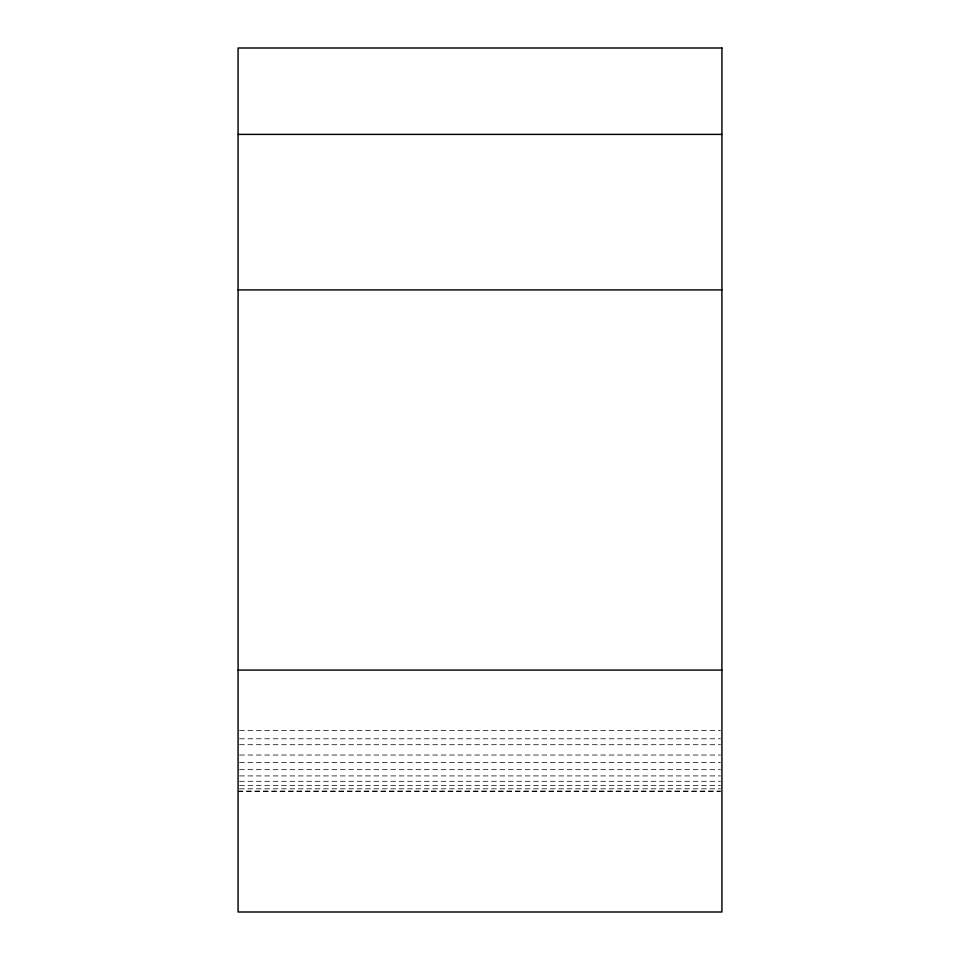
<?xml version="1.0" encoding="UTF-8"?>
<svg xmlns="http://www.w3.org/2000/svg" width="960" height="960" viewBox="0 0 960 960"><rect width="100%" height="100%" fill="white"/><g stroke="black" fill="none" stroke-linecap="round" stroke-linejoin="round"><path stroke-width="0.72" stroke-dasharray="4.8 3.6" d="M239.58 730.56L720.42 730.56M239.58 738.792L720.42 738.792M239.58 744.708L720.42 744.708M239.58 755.028L720.42 755.028M239.58 762.624L720.42 762.624M239.58 769.656L720.42 769.656M239.58 775.92L720.42 775.92M239.58 781.284L720.42 781.284M239.58 785.628L720.42 785.628M239.58 788.832L720.42 788.832M238.08 791.04L720.42 791.04M238.08 791.568L720.42 791.568"/><path stroke-width="1.44" d="M238.08 134.4L721.92 134.4M238.08 289.92L721.92 289.92M238.08 670.08L721.92 670.08M721.92 48L238.08 48L238.08 912L721.92 912L721.92 48"/></g></svg>
